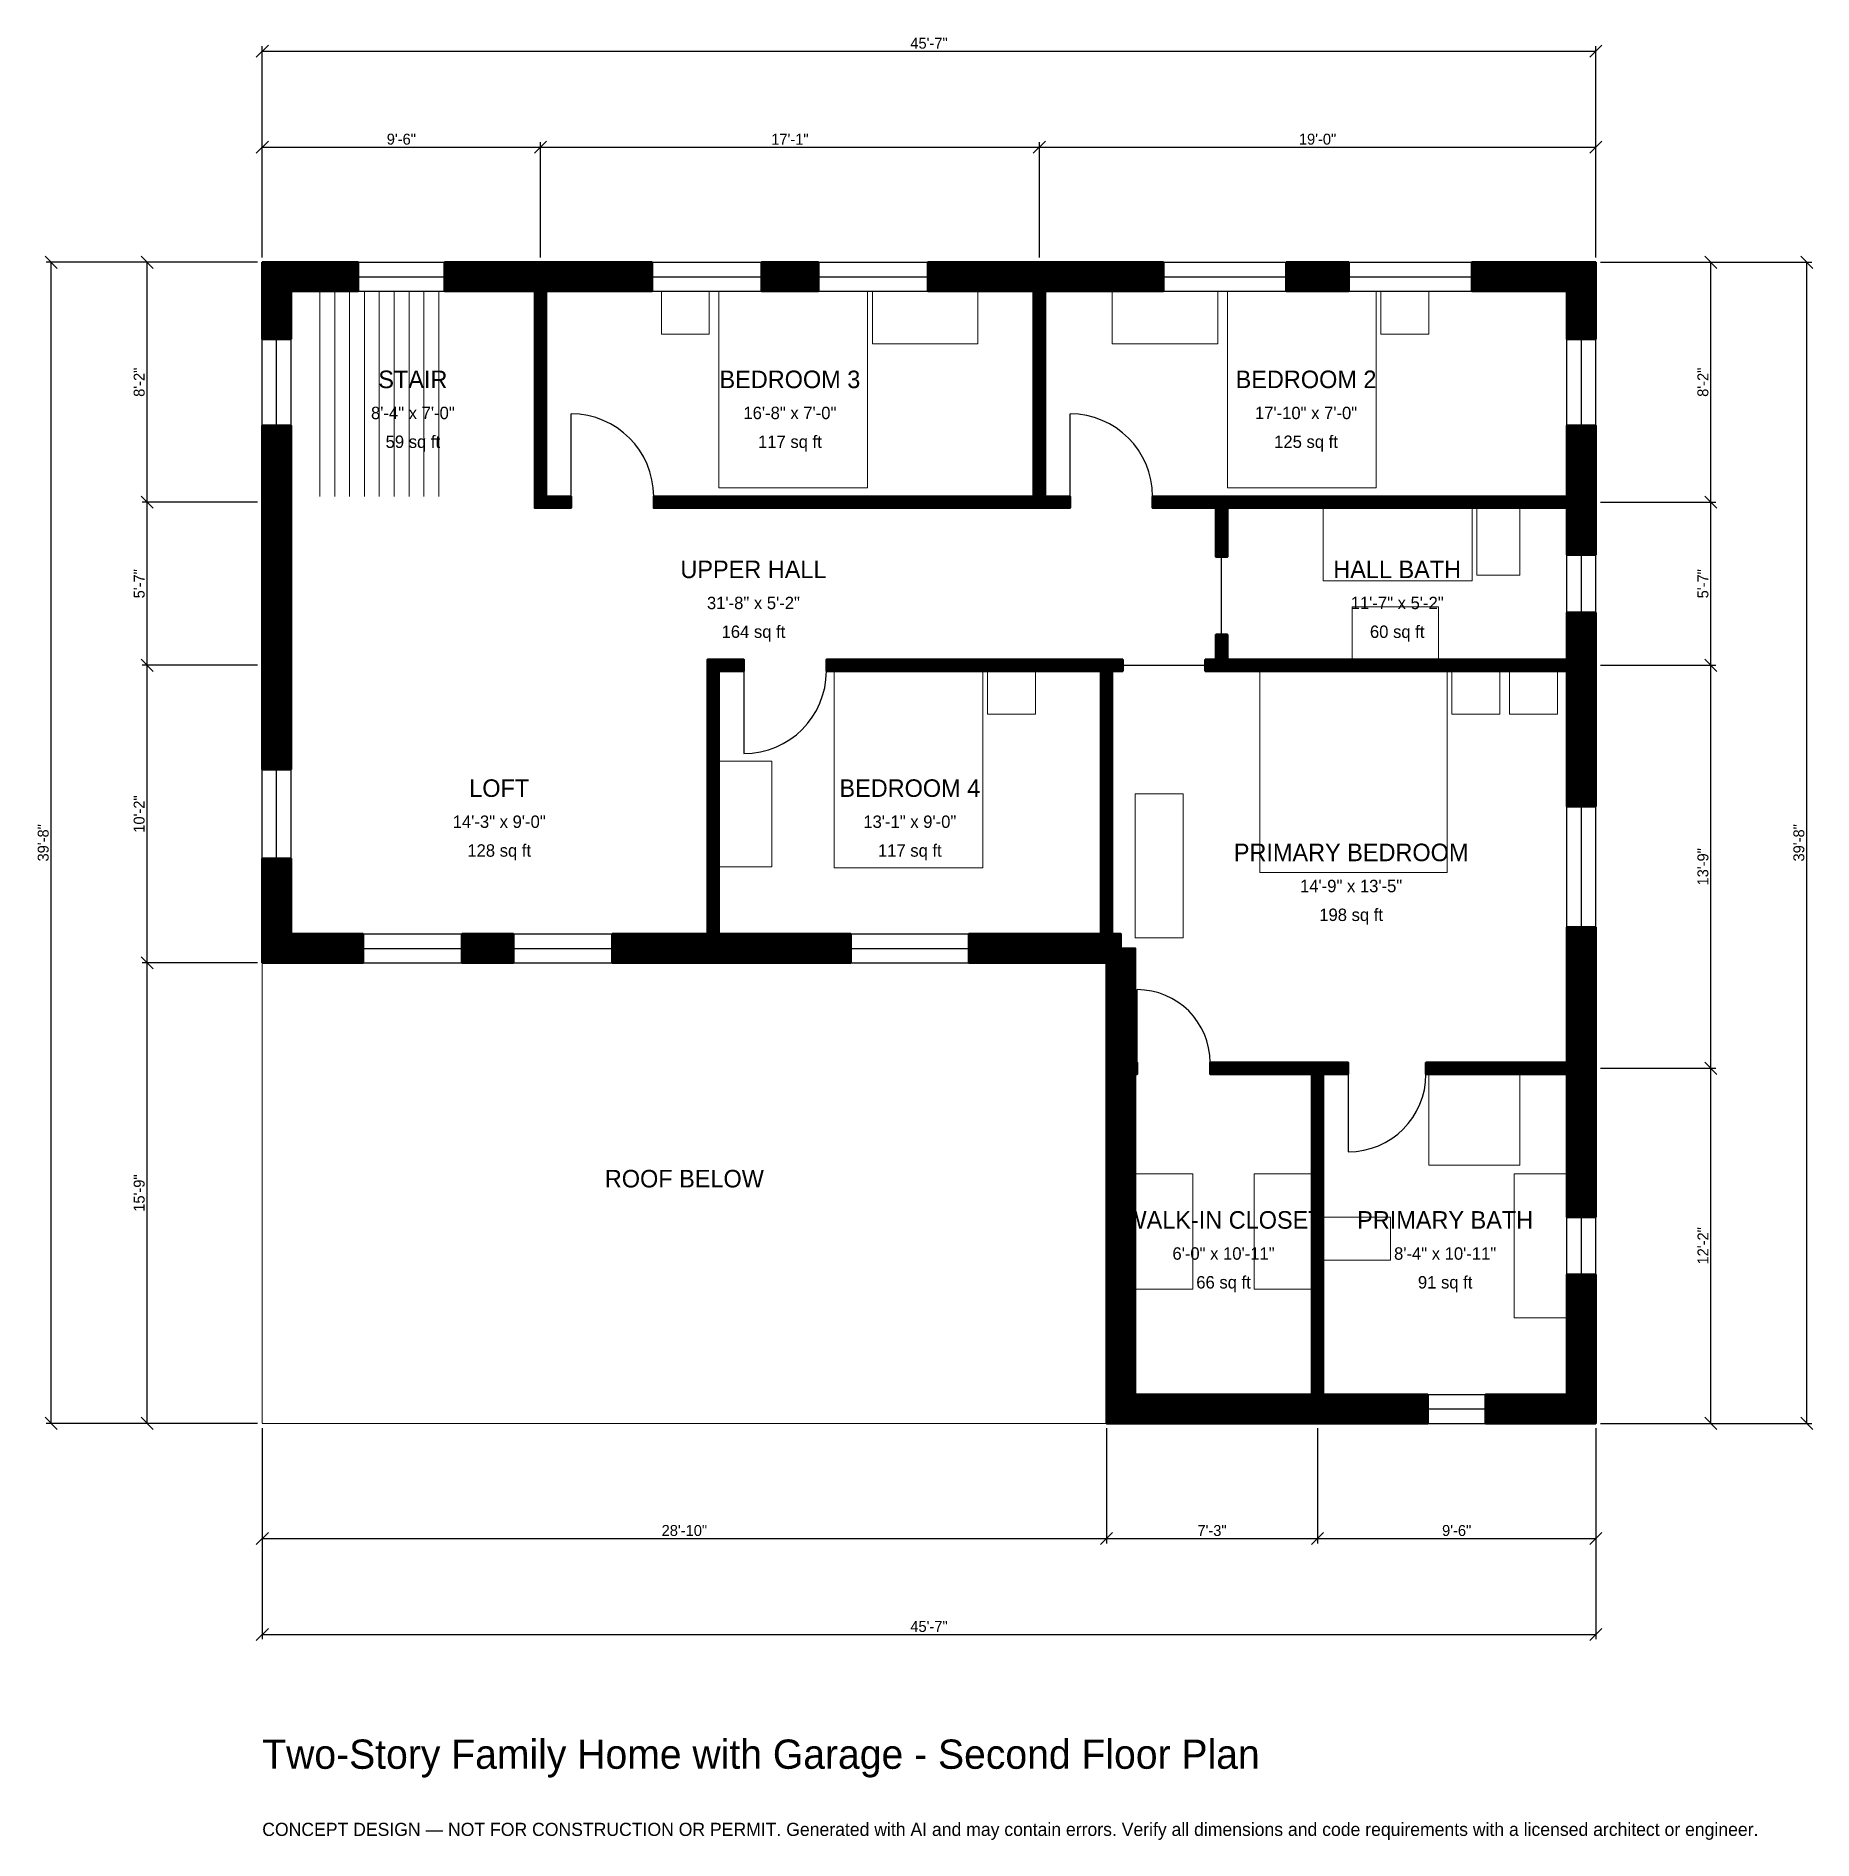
# Model space of a CAD drawing. Header units: inches. Extents: x -93 to 636, y -171 to 569.
import ezdxf
from ezdxf.enums import TextEntityAlignment as Align

# ---------------------------------------------------------------- set-up
doc = ezdxf.new("R2010")
doc.units = ezdxf.units.IN
doc.header["$MEASUREMENT"] = 0
doc.linetypes.add('DASHED', pattern=[0.6, 0.5, -0.1])
for name, color, linetype, lineweight in [('A-ANNO-DIMS', 1, 'Continuous', 13), ('A-ANNO-TEXT', 7, 'Continuous', 18), ('A-AREA-IDEN', 7, 'Continuous', 18), ('A-DOOR', 2, 'Continuous', 25), ('A-FLOR-FIXT', 9, 'Continuous', 13), ('A-FLOR-STRS', 3, 'Continuous', 18), ('A-FURN', 9, 'Continuous', 13), ('A-GLAZ', 4, 'Continuous', 25), ('A-SITE-PAVE', 8, 'Continuous', 13), ('A-WALL', 7, 'Continuous', 50), ('A-WALL-PATT', 8, 'Continuous', 13)]:
    doc.layers.add(name, color=color, linetype=linetype, lineweight=lineweight)
doc.dimstyles.new('PLAN', dxfattribs={"dimtxt": 4.5, "dimasz": 3, "dimexe": 2, "dimexo": 2, "dimgap": 1, "dimtad": 1, "dimdec": 0, "dimlunit": 4, "dimtsz": 2.5, "dimcen": 2.5, "dimclrd": 1, "dimclre": 1, "dimazin": 3, "dimtfac": 1, "dimtmove": 0, "dimatfit": 3})

msp = doc.modelspace()

# ---------------------------------------------------------------- hatches: boundary and pattern name
at = {"layer": 'A-WALL-PATT'}
h = msp.add_hatch(dxfattribs=at)
h.set_pattern_fill('ANSI31', color=8, scale=0.8)
h.paths.add_polyline_path([(346.4567, 148.0315), (346.4567, 148.0315), (346.4567, 151.5748), (346.4567, 186.6142), (346.4567, 186.6142), (346.4567, 188.9763), (344.0945, 188.9763), (344.0945, 188.9764), (289.9606, 188.9764), (289.9606, 200.7874), (344.0945, 200.7874), (344.0945, 308.6614), (231.4961, 308.6614), (231.4961, 313.3858), (344.0945, 313.3858), (348.8189, 313.3858), (353.1496, 313.3858), (353.1496, 308.6614), (348.8189, 308.6614), (348.8189, 200.7874), (352.3622, 200.7874), (352.3622, 194.8819), (358.2677, 194.8819), (358.2677, 151.5748), (358.2677, 148.0315), (359.0551, 148.0315), (359.0551, 143.3071), (358.2677, 143.3071), (358.2677, 139.7638), (358.2677, 11.811), (427.1654, 11.811), (430.7087, 11.811), (430.7087, 143.3071), (388.9764, 143.3071), (388.9764, 148.0315), (430.7087, 148.0315), (435.4331, 148.0315), (445.6693, 148.0315), (445.6693, 143.3071), (435.4331, 143.3071), (435.4331, 11.811), (438.9764, 11.811), (478.3465, 11.811), (478.3465, 0), (438.9764, 0), (435.4331, 0), (435.4331, 0), (430.7087, 0), (430.7087, 0), (427.1654, 0), (358.2677, 0), (358.2677, 0), (346.4567, 0), (346.4567, 0), (346.4567, 0), (346.4567, 11.811), (346.4567, 11.811), (346.4567, 139.7638), (346.4567, 143.3071), (346.4567, 143.3071), (346.4567, 148.0315)])
h.paths.add_polyline_path([(190.9449, 188.9764), (187.4016, 188.9764), (187.4016, 188.9763), (182.6772, 188.9763), (182.6772, 188.9764), (179.1339, 188.9764), (143.6352, 188.9764), (143.6352, 200.7874), (179.1339, 200.7874), (182.6772, 200.7874), (182.6772, 308.6614), (182.6772, 313.3858), (187.4016, 313.3858), (197.6378, 313.3858), (197.6378, 308.6614), (187.4016, 308.6614), (187.4016, 200.7874), (190.9449, 200.7874), (241.5354, 200.7874), (241.5354, 188.9764), (190.9449, 188.9764)])
h.paths.add_polyline_path([(81.9554, 188.9764), (81.9554, 200.7874), (103.084, 200.7874), (103.084, 188.9764), (81.9554, 188.9764)])
h.paths.add_polyline_path([(11.811, 188.9764), (11.811, 188.9763), (0, 188.9763), (0, 188.9764), (0, 188.9764), (0, 200.7874), (0, 200.7874), (0, 231.6929), (11.811, 231.6929), (11.811, 200.7874), (41.4042, 200.7874), (41.4042, 188.9764), (11.811, 188.9764)])
h.paths.add_polyline_path([(0, 305.1181), (0, 316.9291), (0, 372.0472), (0, 383.8583), (0, 409.4488), (11.811, 409.4488), (11.811, 383.8583), (11.811, 372.0472), (11.811, 316.9291), (11.811, 305.1181), (11.811, 268.3071), (0, 268.3071), (0, 305.1181)])
h.paths.add_polyline_path([(0, 464.5669), (0, 464.5669), (0, 476.378), (0, 476.378), (0, 476.378), (11.811, 476.378), (11.811, 476.378), (39.3701, 476.378), (39.3701, 464.5669), (11.811, 464.5669), (11.811, 444.8819), (0, 444.8819), (0, 464.5669)])
h.paths.add_polyline_path([(108.2677, 476.378), (111.811, 476.378), (111.811, 476.378), (116.5354, 476.378), (116.5354, 476.378), (120.0787, 476.378), (159.9738, 476.378), (159.9738, 464.5669), (120.0787, 464.5669), (116.5354, 464.5669), (116.5354, 380.315), (126.7717, 380.315), (126.7717, 375.5906), (116.5354, 375.5906), (111.811, 375.5906), (111.811, 380.315), (111.811, 464.5669), (108.2677, 464.5669), (74.8031, 464.5669), (74.8031, 476.378), (108.2677, 476.378)])
h.paths.add_polyline_path([(228.2152, 476.378), (228.2152, 464.5669), (204.8556, 464.5669), (204.8556, 476.378), (228.2152, 476.378)])
h.paths.add_polyline_path([(312.9921, 476.378), (316.5354, 476.378), (316.5354, 476.378), (321.2598, 476.378), (321.2598, 476.378), (324.8031, 476.378), (369.8163, 476.378), (369.8163, 464.5669), (324.8031, 464.5669), (321.2598, 464.5669), (321.2598, 380.315), (331.4961, 380.315), (331.4961, 375.5906), (321.2598, 375.5906), (316.5354, 375.5906), (160.6299, 375.5906), (160.6299, 380.315), (316.5354, 380.315), (316.5354, 464.5669), (312.9921, 464.5669), (273.0971, 464.5669), (273.0971, 476.378), (312.9921, 476.378)])
h.paths.add_polyline_path([(445.9318, 476.378), (445.9318, 464.5669), (420.21, 464.5669), (420.21, 476.378), (445.9318, 476.378)])
h.paths.add_polyline_path([(535.4331, 476.378), (535.4331, 476.378), (547.2441, 476.378), (547.2441, 476.378), (547.2441, 476.378), (547.2441, 464.5669), (547.2441, 464.5669), (547.2441, 444.8819), (535.4331, 444.8819), (535.4331, 464.5669), (496.3255, 464.5669), (496.3255, 476.378), (535.4331, 476.378)])
h.paths.add_polyline_path([(547.2441, 383.8583), (547.2441, 383.8583), (547.2441, 380.315), (547.2441, 380.315), (547.2441, 375.5906), (547.2441, 375.5906), (547.2441, 356.2992), (535.4331, 356.2992), (535.4331, 372.0472), (535.4331, 372.0472), (535.4331, 375.5906), (396.063, 375.5906), (396.063, 355.5118), (391.3386, 355.5118), (391.3386, 375.5906), (365.3543, 375.5906), (365.3543, 380.315), (391.3386, 380.315), (396.063, 380.315), (535.4331, 380.315), (535.4331, 409.4488), (547.2441, 409.4488), (547.2441, 383.8583)])
h.paths.add_polyline_path([(547.2441, 316.9291), (547.2441, 313.3858), (547.2441, 313.3858), (547.2441, 308.6614), (547.2441, 308.6614), (547.2441, 305.1181), (547.2441, 253.1496), (535.4331, 253.1496), (535.4331, 305.1181), (535.4331, 308.6614), (396.063, 308.6614), (391.3386, 308.6614), (387.0079, 308.6614), (387.0079, 313.3858), (391.3386, 313.3858), (391.3386, 323.622), (396.063, 323.622), (396.063, 313.3858), (535.4331, 313.3858), (535.4331, 316.9291), (535.4331, 332.6772), (547.2441, 332.6772), (547.2441, 316.9291)])
h.paths.add_polyline_path([(547.2441, 151.5748), (547.2441, 148.0315), (547.2441, 148.0315), (547.2441, 143.3071), (547.2441, 143.3071), (547.2441, 139.7638), (547.2441, 84.6457), (535.4331, 84.6457), (535.4331, 139.7638), (535.4331, 143.3071), (477.5591, 143.3071), (477.5591, 148.0315), (535.4331, 148.0315), (535.4331, 151.5748), (535.4331, 203.5433), (547.2441, 203.5433), (547.2441, 151.5748)])
h.paths.add_polyline_path([(547.2441, 11.811), (547.2441, 11.811), (547.2441, 0), (547.2441, 0), (547.2441, 0), (547.2441, 0), (535.4331, 0), (535.4331, 0), (501.9685, 0), (501.9685, 11.811), (535.4331, 11.811), (535.4331, 61.0236), (547.2441, 61.0236), (547.2441, 11.811)])

# ---------------------------------------------------------------- linework, layer by layer
at = {"layer": 'A-DOOR'}
for p, q in [((126.7717, 380.315), (126.7717, 414.1732)), ((331.4961, 380.315), (331.4961, 414.1732)), ((393.7008, 323.622), (393.7008, 355.5118)), ((353.1496, 311.0236), (387.0079, 311.0236)), ((197.6378, 308.6614), (197.6378, 274.8031)), ((359.0551, 148.0315), (359.0551, 177.9528)), ((445.6693, 143.3071), (445.6693, 111.4173))]:
    msp.add_line(p, q, dxfattribs=at)
for centre, radius, start, end in [((126.7717, 380.315), 33.8583, 0, 90), ((331.4961, 380.315), 33.8583, 0, 90), ((197.6378, 308.6614), 33.8583, 270, 360), ((359.0551, 148.0315), 29.9213, 0, 90), ((445.6693, 143.3071), 31.8898, 270, 360)]:
    msp.add_arc(centre, radius, start, end, dxfattribs=at)
at = {"layer": 'A-FLOR-FIXT'}
for points in [[(435.4331, 345.6693), (496.4567, 345.6693), (496.4567, 375.5906), (435.4331, 375.5906)], [(498.4252, 348.0315), (516.1417, 348.0315), (516.1417, 375.5906), (498.4252, 375.5906)], [(447.2441, 313.3858), (482.6772, 313.3858), (482.6772, 335.0394), (447.2441, 335.0394)], [(478.7402, 105.9055), (516.1417, 105.9055), (516.1417, 143.3071), (478.7402, 143.3071)], [(513.7795, 43.3071), (535.4331, 43.3071), (535.4331, 102.3622), (513.7795, 102.3622)], [(435.4331, 66.9291), (462.9921, 66.9291), (462.9921, 84.6457), (435.4331, 84.6457)]]:
    msp.add_lwpolyline(points, close=True, dxfattribs=at)
at = {"layer": 'A-FLOR-STRS'}
for p, q in [((23.622, 380.315), (23.622, 464.5669)), ((29.7244, 380.315), (29.7244, 464.5669)), ((35.8268, 380.315), (35.8268, 464.5669)), ((41.9291, 380.315), (41.9291, 464.5669)), ((48.0315, 380.315), (48.0315, 464.5669)), ((54.1339, 380.315), (54.1339, 464.5669)), ((60.2362, 380.315), (60.2362, 464.5669)), ((66.3386, 380.315), (66.3386, 464.5669)), ((72.4409, 380.315), (72.4409, 464.5669))]:
    msp.add_line(p, q, dxfattribs=at)
at = {"layer": 'A-FURN'}
for points in [[(163.7795, 446.8504), (183.4646, 446.8504), (183.4646, 464.5669), (163.7795, 464.5669)], [(187.4016, 383.8583), (248.4252, 383.8583), (248.4252, 464.5669), (187.4016, 464.5669)], [(250.3937, 442.9134), (293.7008, 442.9134), (293.7008, 464.5669), (250.3937, 464.5669)], [(348.8189, 442.9134), (392.126, 442.9134), (392.126, 464.5669), (348.8189, 464.5669)], [(396.063, 383.8583), (457.0866, 383.8583), (457.0866, 464.5669), (396.063, 464.5669)], [(459.0551, 446.8504), (478.7402, 446.8504), (478.7402, 464.5669), (459.0551, 464.5669)], [(234.6457, 227.9528), (295.6693, 227.9528), (295.6693, 308.6614), (234.6457, 308.6614)], [(297.6378, 290.9449), (317.3228, 290.9449), (317.3228, 308.6614), (297.6378, 308.6614)], [(409.4488, 225.9843), (486.2205, 225.9843), (486.2205, 308.6614), (409.4488, 308.6614)], [(488.189, 290.9449), (507.874, 290.9449), (507.874, 308.6614), (488.189, 308.6614)], [(511.811, 290.9449), (531.4961, 290.9449), (531.4961, 308.6614), (511.811, 308.6614)], [(187.4016, 228.3465), (209.0551, 228.3465), (209.0551, 271.6535), (187.4016, 271.6535)], [(358.2677, 199.2126), (377.9528, 199.2126), (377.9528, 258.2677), (358.2677, 258.2677)], [(358.2677, 55.1181), (381.8898, 55.1181), (381.8898, 102.3622), (358.2677, 102.3622)], [(407.0866, 55.1181), (430.7087, 55.1181), (430.7087, 102.3622), (407.0866, 102.3622)]]:
    msp.add_lwpolyline(points, close=True, dxfattribs=at)
at = {"layer": 'A-GLAZ'}
for p, q in [((39.3701, 476.378), (74.8031, 476.378)), ((159.9738, 476.378), (204.8556, 476.378)), ((228.2152, 476.378), (273.0971, 476.378)), ((369.8163, 476.378), (420.21, 476.378)), ((445.9318, 476.378), (496.3255, 476.378)), ((39.3701, 470.4724), (74.8031, 470.4724)), ((159.9738, 470.4724), (204.8556, 470.4724)), ((228.2152, 470.4724), (273.0971, 470.4724)), ((369.8163, 470.4724), (420.21, 470.4724)), ((445.9318, 470.4724), (496.3255, 470.4724)), ((39.3701, 464.5669), (74.8031, 464.5669)), ((159.9738, 464.5669), (204.8556, 464.5669)), ((228.2152, 464.5669), (273.0971, 464.5669)), ((369.8163, 464.5669), (420.21, 464.5669)), ((445.9318, 464.5669), (496.3255, 464.5669)), ((0, 409.4488), (0, 444.8819)), ((5.9055, 409.4488), (5.9055, 444.8819)), ((11.811, 409.4488), (11.811, 444.8819)), ((535.4331, 409.4488), (535.4331, 444.8819)), ((541.3386, 409.4488), (541.3386, 444.8819)), ((547.2441, 409.4488), (547.2441, 444.8819)), ((535.4331, 332.6772), (535.4331, 356.2992)), ((541.3386, 332.6772), (541.3386, 356.2992)), ((547.2441, 332.6772), (547.2441, 356.2992)), ((0, 231.6929), (0, 268.3071)), ((5.9055, 231.6929), (5.9055, 268.3071)), ((11.811, 231.6929), (11.811, 268.3071)), ((535.4331, 203.5433), (535.4331, 253.1496)), ((541.3386, 203.5433), (541.3386, 253.1496)), ((547.2441, 203.5433), (547.2441, 253.1496)), ((41.4042, 200.7874), (81.9554, 200.7874)), ((103.084, 200.7874), (143.6352, 200.7874)), ((241.5354, 200.7874), (289.9606, 200.7874)), ((41.4042, 194.8819), (81.9554, 194.8819)), ((103.084, 194.8819), (143.6352, 194.8819)), ((241.5354, 194.8819), (289.9606, 194.8819)), ((41.4042, 188.9764), (81.9554, 188.9764)), ((103.084, 188.9764), (143.6352, 188.9764)), ((241.5354, 188.9764), (289.9606, 188.9764)), ((535.4331, 61.0236), (535.4331, 84.6457)), ((541.3386, 61.0236), (541.3386, 84.6457)), ((547.2441, 61.0236), (547.2441, 84.6457)), ((478.3465, 11.811), (501.9685, 11.811)), ((478.3465, 5.9055), (501.9685, 5.9055)), ((478.3465, 0), (501.9685, 0))]:
    msp.add_line(p, q, dxfattribs=at)
at = {"layer": 'A-SITE-PAVE', "linetype": 'DASHED'}
msp.add_lwpolyline([(0, 0), (346.4567, 0), (346.4567, 188.9764), (0, 188.9764)], close=True, dxfattribs=at)
at = {"layer": 'A-WALL'}
for points in [[(0, 464.5669), (0, 464.5669), (0, 476.378), (0, 476.378), (0, 476.378), (11.811, 476.378), (11.811, 476.378), (39.3701, 476.378), (39.3701, 464.5669), (11.811, 464.5669), (11.811, 444.8819), (0, 444.8819), (0, 464.5669)], [(108.2677, 476.378), (111.811, 476.378), (111.811, 476.378), (116.5354, 476.378), (116.5354, 476.378), (120.0787, 476.378), (159.9738, 476.378), (159.9738, 464.5669), (120.0787, 464.5669), (116.5354, 464.5669), (116.5354, 380.315), (126.7717, 380.315), (126.7717, 375.5906), (116.5354, 375.5906), (111.811, 375.5906), (111.811, 380.315), (111.811, 464.5669), (108.2677, 464.5669), (74.8031, 464.5669), (74.8031, 476.378), (108.2677, 476.378)], [(312.9921, 476.378), (316.5354, 476.378), (316.5354, 476.378), (321.2598, 476.378), (321.2598, 476.378), (324.8031, 476.378), (369.8163, 476.378), (369.8163, 464.5669), (324.8031, 464.5669), (321.2598, 464.5669), (321.2598, 380.315), (331.4961, 380.315), (331.4961, 375.5906), (321.2598, 375.5906), (316.5354, 375.5906), (160.6299, 375.5906), (160.6299, 380.315), (316.5354, 380.315), (316.5354, 464.5669), (312.9921, 464.5669), (273.0971, 464.5669), (273.0971, 476.378), (312.9921, 476.378)], [(228.2152, 476.378), (228.2152, 464.5669), (204.8556, 464.5669), (204.8556, 476.378), (228.2152, 476.378)], [(445.9318, 476.378), (445.9318, 464.5669), (420.21, 464.5669), (420.21, 476.378), (445.9318, 476.378)], [(535.4331, 476.378), (535.4331, 476.378), (547.2441, 476.378), (547.2441, 476.378), (547.2441, 476.378), (547.2441, 464.5669), (547.2441, 464.5669), (547.2441, 444.8819), (535.4331, 444.8819), (535.4331, 464.5669), (496.3255, 464.5669), (496.3255, 476.378), (535.4331, 476.378)], [(0, 305.1181), (0, 316.9291), (0, 372.0472), (0, 383.8583), (0, 409.4488), (11.811, 409.4488), (11.811, 383.8583), (11.811, 372.0472), (11.811, 316.9291), (11.811, 305.1181), (11.811, 268.3071), (0, 268.3071), (0, 305.1181)], [(547.2441, 383.8583), (547.2441, 383.8583), (547.2441, 380.315), (547.2441, 380.315), (547.2441, 375.5906), (547.2441, 375.5906), (547.2441, 356.2992), (535.4331, 356.2992), (535.4331, 372.0472), (535.4331, 372.0472), (535.4331, 375.5906), (396.063, 375.5906), (396.063, 355.5118), (391.3386, 355.5118), (391.3386, 375.5906), (365.3543, 375.5906), (365.3543, 380.315), (391.3386, 380.315), (396.063, 380.315), (535.4331, 380.315), (535.4331, 409.4488), (547.2441, 409.4488), (547.2441, 383.8583)], [(547.2441, 316.9291), (547.2441, 313.3858), (547.2441, 313.3858), (547.2441, 308.6614), (547.2441, 308.6614), (547.2441, 305.1181), (547.2441, 253.1496), (535.4331, 253.1496), (535.4331, 305.1181), (535.4331, 308.6614), (396.063, 308.6614), (391.3386, 308.6614), (387.0079, 308.6614), (387.0079, 313.3858), (391.3386, 313.3858), (391.3386, 323.622), (396.063, 323.622), (396.063, 313.3858), (535.4331, 313.3858), (535.4331, 316.9291), (535.4331, 332.6772), (547.2441, 332.6772), (547.2441, 316.9291)], [(190.9449, 188.9764), (187.4016, 188.9764), (187.4016, 188.9763), (182.6772, 188.9763), (182.6772, 188.9764), (179.1339, 188.9764), (143.6352, 188.9764), (143.6352, 200.7874), (179.1339, 200.7874), (182.6772, 200.7874), (182.6772, 308.6614), (182.6772, 313.3858), (187.4016, 313.3858), (197.6378, 313.3858), (197.6378, 308.6614), (187.4016, 308.6614), (187.4016, 200.7874), (190.9449, 200.7874), (241.5354, 200.7874), (241.5354, 188.9764), (190.9449, 188.9764)], [(346.4567, 148.0315), (346.4567, 148.0315), (346.4567, 151.5748), (346.4567, 186.6142), (346.4567, 186.6142), (346.4567, 188.9763), (344.0945, 188.9763), (344.0945, 188.9764), (289.9606, 188.9764), (289.9606, 200.7874), (344.0945, 200.7874), (344.0945, 308.6614), (231.4961, 308.6614), (231.4961, 313.3858), (344.0945, 313.3858), (348.8189, 313.3858), (353.1496, 313.3858), (353.1496, 308.6614), (348.8189, 308.6614), (348.8189, 200.7874), (352.3622, 200.7874), (352.3622, 194.8819), (358.2677, 194.8819), (358.2677, 151.5748), (358.2677, 148.0315), (359.0551, 148.0315), (359.0551, 143.3071), (358.2677, 143.3071), (358.2677, 139.7638), (358.2677, 11.811), (427.1654, 11.811), (430.7087, 11.811), (430.7087, 143.3071), (388.9764, 143.3071), (388.9764, 148.0315), (430.7087, 148.0315), (435.4331, 148.0315), (445.6693, 148.0315), (445.6693, 143.3071), (435.4331, 143.3071), (435.4331, 11.811), (438.9764, 11.811), (478.3465, 11.811), (478.3465, 0), (438.9764, 0), (435.4331, 0), (435.4331, 0), (430.7087, 0), (430.7087, 0), (427.1654, 0), (358.2677, 0), (358.2677, 0), (346.4567, 0), (346.4567, 0), (346.4567, 0), (346.4567, 11.811), (346.4567, 11.811), (346.4567, 139.7638), (346.4567, 143.3071), (346.4567, 143.3071), (346.4567, 148.0315)], [(11.811, 188.9764), (11.811, 188.9763), (0, 188.9763), (0, 188.9764), (0, 188.9764), (0, 200.7874), (0, 200.7874), (0, 231.6929), (11.811, 231.6929), (11.811, 200.7874), (41.4042, 200.7874), (41.4042, 188.9764), (11.811, 188.9764)], [(81.9554, 188.9764), (81.9554, 200.7874), (103.084, 200.7874), (103.084, 188.9764), (81.9554, 188.9764)], [(547.2441, 151.5748), (547.2441, 148.0315), (547.2441, 148.0315), (547.2441, 143.3071), (547.2441, 143.3071), (547.2441, 139.7638), (547.2441, 84.6457), (535.4331, 84.6457), (535.4331, 139.7638), (535.4331, 143.3071), (477.5591, 143.3071), (477.5591, 148.0315), (535.4331, 148.0315), (535.4331, 151.5748), (535.4331, 203.5433), (547.2441, 203.5433), (547.2441, 151.5748)], [(547.2441, 11.811), (547.2441, 11.811), (547.2441, 0), (547.2441, 0), (547.2441, 0), (547.2441, 0), (535.4331, 0), (535.4331, 0), (501.9685, 0), (501.9685, 11.811), (535.4331, 11.811), (535.4331, 61.0236), (547.2441, 61.0236), (547.2441, 11.811)]]:
    msp.add_lwpolyline(points, close=True, dxfattribs=at)

# ---------------------------------------------------------------- texts
at = {"layer": 'A-ANNO-TEXT'}
for s, height, p in [('Two-Story Family Home with Garage - Second Floor Plan', 12, (0, -141.7323)), ('CONCEPT DESIGN — NOT FOR CONSTRUCTION OR PERMIT. Generated with AI and may contain errors. Verify all dimensions and code requirements with a licensed architect or engineer.', 5.4, (0, -169.2913))]:
    msp.add_text(s, height=height, dxfattribs=at).set_placement(p)
at = {"layer": 'A-AREA-IDEN'}
for s, height, p in [('STAIR', 7.2, (61.811, 428.3465)), ('BEDROOM 3', 7.2, (216.5354, 428.3465)), ('BEDROOM 2', 7.2, (428.3465, 428.3465)), ('8\'-4" x 7\'-0"', 5.1, (61.811, 414.5669)), ('16\'-8" x 7\'-0"', 5.1, (216.5354, 414.5669)), ('17\'-10" x 7\'-0"', 5.1, (428.3465, 414.5669)), ('59 sq ft', 5.1, (61.811, 402.7559)), ('117 sq ft', 5.1, (216.5354, 402.7559)), ('125 sq ft', 5.1, (428.3465, 402.7559)), ('UPPER HALL', 7.2, (201.5748, 350.3937)), ('HALL BATH', 7.2, (465.748, 350.3937)), ('31\'-8" x 5\'-2"', 5.1, (201.5748, 336.6142)), ('11\'-7" x 5\'-2"', 5.1, (465.748, 336.6142)), ('164 sq ft', 5.1, (201.5748, 324.8031)), ('60 sq ft', 5.1, (465.748, 324.8031)), ('LOFT', 7.2, (97.2441, 260.6299)), ('BEDROOM 4', 7.2, (265.748, 260.6299)), ('14\'-3" x 9\'-0"', 5.1, (97.2441, 246.8504)), ('13\'-1" x 9\'-0"', 5.1, (265.748, 246.8504)), ('128 sq ft', 5.1, (97.2441, 235.0394)), ('117 sq ft', 5.1, (265.748, 235.0394)), ('PRIMARY BEDROOM', 7.2, (446.8504, 234.252)), ('14\'-9" x 13\'-5"', 5.1, (446.8504, 220.4724)), ('198 sq ft', 5.1, (446.8504, 208.6614)), ('ROOF BELOW', 7.2, (173.2283, 100.3937)), ('WALK-IN CLOSET', 7.2, (394.4882, 83.4646)), ('PRIMARY BATH', 7.2, (485.4331, 83.4646)), ('6\'-0" x 10\'-11"', 5.1, (394.4882, 69.685)), ('8\'-4" x 10\'-11"', 5.1, (485.4331, 69.685)), ('66 sq ft', 5.1, (394.4882, 57.874)), ('91 sq ft', 5.1, (485.4331, 57.874))]:
    msp.add_text(s, height=height, dxfattribs=at).set_placement(p, align=Align.MIDDLE_CENTER)

# ---------------------------------------------------------------- dimensions: what is measured, and where the dimension line sits
at = {"layer": 'A-ANNO-DIMS'}
for base, p1, p2, text in [((0, 562.9921), (0, 476.378), (547.2441, 476.378), '45\'-7"'), ((0, 523.622), (0, 476.378), (114.1732, 476.378), '9\'-6"'), ((114.1732, 523.622), (114.1732, 476.378), (318.8976, 476.378), '17\'-1"'), ((318.8976, 523.622), (318.8976, 476.378), (547.2441, 476.378), '19\'-0"'), ((0, -47.2441), (0, 0), (346.4567, 0), '28\'-10"'), ((0, -86.6142), (0, 0), (547.2441, 0), '45\'-7"'), ((346.4567, -47.2441), (346.4567, 0), (433.0709, 0), '7\'-3"'), ((433.0709, -47.2441), (433.0709, 0), (547.2441, 0), '9\'-6"')]:
    msp.add_linear_dim(base=base, p1=p1, p2=p2, text=text, dimstyle='PLAN', dxfattribs=at).render()
for base, p1, p2, text in [((-86.6142, 0), (0, 0), (0, 476.378), '39\'-8"'), ((-47.2441, 377.9528), (0, 377.9528), (0, 476.378), '8\'-2"'), ((594.4882, 377.9528), (547.2441, 377.9528), (547.2441, 476.378), '8\'-2"'), ((633.8583, 0), (547.2441, 0), (547.2441, 476.378), '39\'-8"'), ((-47.2441, 311.0236), (0, 311.0236), (0, 377.9528), '5\'-7"'), ((594.4882, 311.0236), (547.2441, 311.0236), (547.2441, 377.9528), '5\'-7"'), ((-47.2441, 188.9764), (0, 188.9764), (0, 311.0236), '10\'-2"'), ((594.4882, 145.6693), (547.2441, 145.6693), (547.2441, 311.0236), '13\'-9"'), ((-47.2441, 0), (0, 0), (0, 188.9764), '15\'-9"'), ((594.4882, 0), (547.2441, 0), (547.2441, 145.6693), '12\'-2"')]:
    msp.add_linear_dim(base=base, p1=p1, p2=p2, angle=90, text=text, dimstyle='PLAN', dxfattribs=at).render()

doc.saveas('drawing.dxf')
